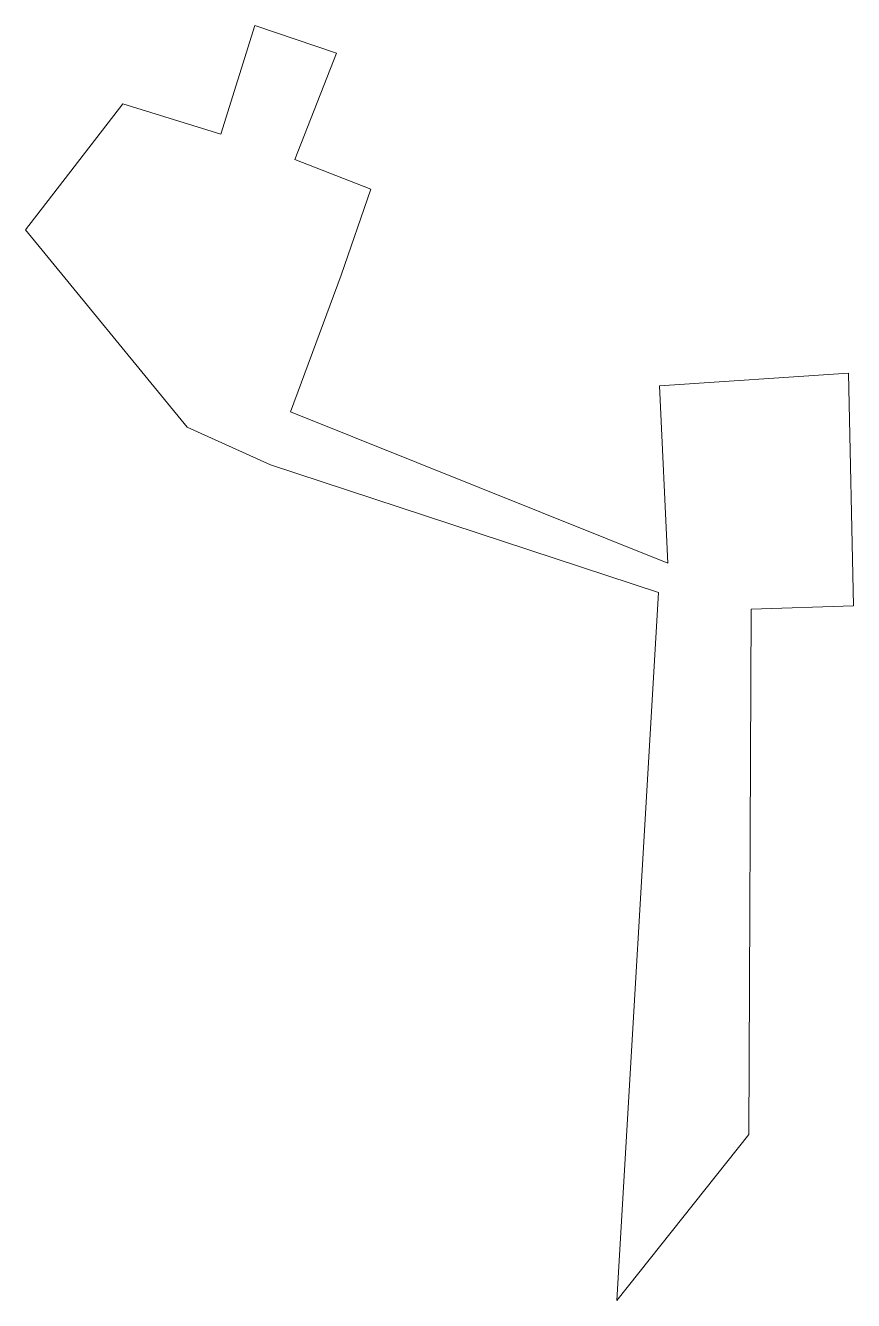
# Model space of a CAD drawing. Header units: metres. Extents: x 549582.6 to 549618.9, y 1839830.1 to 1839886.
import ezdxf

# ---------------------------------------------------------------- set-up
doc = ezdxf.new("R2010")
doc.units = ezdxf.units.M
doc.header["$LTSCALE"] = 0.034
doc.layers.add('5', color=7, linetype='Continuous', lineweight=13)

msp = doc.modelspace()

# ---------------------------------------------------------------- linework, layer by layer
at = {"layer": '5'}
msp.add_lwpolyline([(549591.19, 1839881.21), (549592.68, 1839885.98), (549596.26, 1839884.77), (549594.44, 1839880.11), (549597.76, 1839878.81), (549596.46, 1839875.03), (549594.24, 1839869.05), (549610.78, 1839862.41), (549610.42, 1839870.19), (549618.7, 1839870.74), (549618.92, 1839860.54), (549614.44, 1839860.39), (549614.34, 1839837.36), (549608.55, 1839830.09), (549610.38, 1839861.12), (549593.37, 1839866.72), (549589.72, 1839868.38), (549582.63, 1839877.02), (549586.9, 1839882.55)], close=True, dxfattribs=at)

doc.saveas('drawing.dxf')
